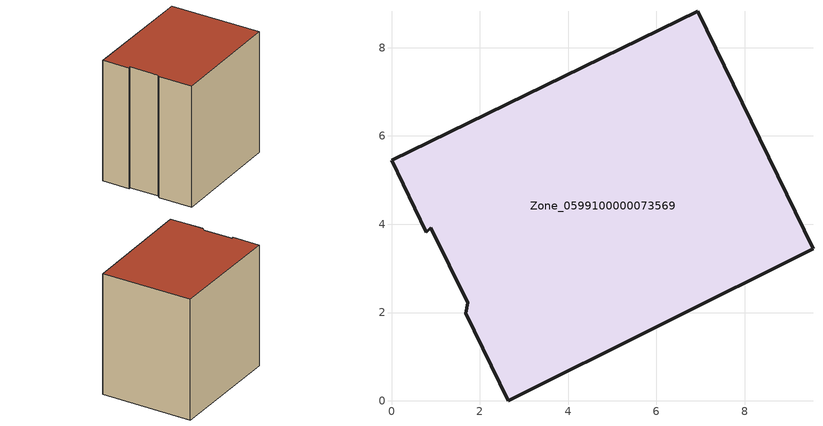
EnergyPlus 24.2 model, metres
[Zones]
Zone_0599100000073569
 floor ground (C_G): 1.73,2.22 0.89,3.92 0.79,3.82 0,5.45 6.93,8.83 9.55,3.45 2.65,0 1.68,1.99 z0
 wall outside (C_F): 2.65,0 9.55,3.45 6.93,8.83 0,5.45 0.79,3.82 0.89,3.92 1.73,2.22 1.68,1.99 2.65,0 z0:8
 roof outside (C_R): 0.89,3.92 1.73,2.22 1.68,1.99 2.65,0 9.55,3.45 6.93,8.83 0,5.45 0.79,3.82 z8
[BUILDING]
Pand.0599100000073569: North Axis=0; Terrain=City; Loads Convergence Tolerance Value=0.04; Temperature Convergence Tolerance Value=0.4; Solar Distribution=FullExterior; Maximum Number of Warmup Days=25; Minimum Number of Warmup Days=1
[Site:Location]
Rotterdam.The.Hague.AP_ZH_NLD Design_Conditions: Latitude=51.96; Longitude=4.45; Time Zone=1; Elevation=-4.5
[SITE:GROUNDTEMPERATURE:BUILDINGSURFACE]
18, 18, 18, 18, 18, 18, 18, 18, 18, 18, 18, 18
[MATERIAL] Thermal Absorptance=0.9; Solar Absorptance=0.7; Visible Absorptance=0.7
Name | Roughness | Thickness | Conductivity | Density | Specific Heat
G.TI.1965-1974 | MediumSmooth | 0.15 | 0.882353 | 540 | 1210
F.TI.1965-1974 | Rough | 0.3 | 0.697674 | 1920 | 840
R.TI.1965-1974 | MediumRough | 0.2 | 0.232558 | 1500 | 1000
[CONSTRUCTION]
C_G: G.TI.1965-1974
C_F: F.TI.1965-1974
C_R: R.TI.1965-1974
[ZONE]
Zone_0599100000073569: Type=1; Multiplier=1; Ceiling Height=Autocalculate; Volume=Autocalculate; Floor Area=autocalculate; Part of Total Floor Area=Yes
[ZONEINFILTRATION:DESIGNFLOWRATE]
Infil_Zone_0599100000073569: Zone or ZoneList or Space or SpaceList=Zone_0599100000073569; Schedule=AlwaysOn; Design Flow Rate Calculation Method=Flow/Area; Flow Rate per Floor Area=0.003; Constant Term Coefficient=1; Temperature Term Coefficient=0; Velocity Term Coefficient=0; Velocity Squared Term Coefficient=0
[HVACTEMPLATE:ZONE:IDEALLOADSAIRSYSTEM]
Zone_0599100000073569: Maximum Heating Supply Air Temperature=50; Minimum Cooling Supply Air Temperature=13; Maximum Heating Supply Air Humidity Ratio=0.0156; Minimum Cooling Supply Air Humidity Ratio=0.0077; Heating Limit=NoLimit; Cooling Limit=NoLimit; Dehumidification Control Type=ConstantSensibleHeatRatio; Cooling Sensible Heat Ratio=0.7; Dehumidification Setpoint=60; Humidification Control Type=None; Humidification Setpoint=30; Outdoor Air Method=None; Outdoor Air Flow Rate per Person=0.00944; Outdoor Air Flow Rate per Zone Floor Area=0; Outdoor Air Flow Rate per Zone=0; Demand Controlled Ventilation Type=None; Outdoor Air Economizer Type=NoEconomizer; Heat Recovery Type=None; Sensible Heat Recovery Effectiveness=0.7; Latent Heat Recovery Effectiveness=0.65
[ZONECONTROL:THERMOSTAT]
ThermostatControl_Zone_0599100000073569: Zone or ZoneList=Zone_0599100000073569; Control Type Schedule=DualSetpointControlType; Control 1=Thermostat_Zone_0599100000073569; Temperature Difference Between Cutout And Setpoint=0
[THERMOSTATSETPOINT:DUALSETPOINT]
Thermostat_Zone_0599100000073569: Heating Setpoint Temperature Schedule=HeatingSetpoint_Zone_0599100000073569; Cooling Setpoint Temperature Schedule=CoolingSetpoint_Zone_0599100000073569
[SCHEDULE:COMPACT]
HeatingSetpoint_Zone_0599100000073569: Through: 12/31, For: AllDays, Until: 24:00, 21
CoolingSetpoint_Zone_0599100000073569: Through: 12/31, For: AllDays, Until: 24:00, 24
DualSetpointControlType: Through: 12/31, For: AllDays, Until: 24:00, 4
AlwaysOn: Through: 12/31, For: AllDays, Until: 24:00, 1
